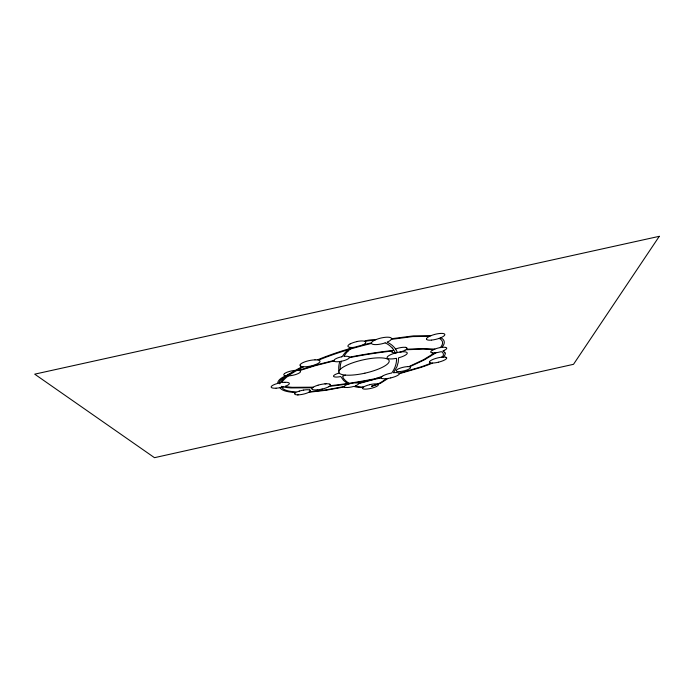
<?xml version="1.0" encoding="UTF-8"?>
<svg xmlns="http://www.w3.org/2000/svg" width="694" height="694" viewBox="0 0 694 694"><rect width="100%" height="100%" fill="white"/><g stroke="black" fill="none" stroke-linecap="round" stroke-linejoin="round"><path stroke-width="1.04" d="M339.687 362.138L339.895 361.513A7.946 2.16 -12.6 0 0 349.273 357.852A8.024 2.177 -12.6 0 0 344.502 356.343L343.912 356.404A114.267 30.215 -14.4 0 1 347.885 351.19M279.682 383.834C284.254 375.22 294.117 371.221 302.194 366.64M282.172 382.168L281.955 382.559A9.317 2.403 -11.5 0 1 283.534 382.385L284.852 382.299M347.928 351.19L350.184 349.099M406.528 349.212L423.167 348.553L434.878 349.117M441.653 357.193C445.192 355.796 442.824 350.418 440.274 351.858A8.259 2.125 -14.1 0 1 432.31 352.873M348.041 349.741L346.367 351.346A117.034 30.952 -14.4 0 0 342.255 356.655L341.5 356.803M386.341 378.646L385.023 379.687A51.061 12.648 -12.5 0 1 382.559 381.388L381.075 382.273A24.351 5.934 -12.8 0 1 377.449 384.094L372.93 385.673A9.369 2.256 -12.9 0 1 371.446 386.072M349.169 348.77L350.73 347.555M387.955 378.482L380.416 383.305L371.594 386.463M351.407 348.11L352.231 347.494A9.1 2.568 -12.9 0 0 353.567 347.408L354.044 347.356M434.618 352.916L423.453 359.752L408.809 366.649A7.296 1.804 -13.5 0 0 408.558 366.64L407.872 366.623M436.049 352.76L424.607 359.744L409.66 366.77M395.901 352.864L397.332 352.526A208.79 54.175 -10.2 0 0 394.062 347.191L392.899 346.037A117.945 31.421 -11.5 0 0 387.087 342.159L387.33 342.055A10.497 2.941 -13.3 0 0 389.872 337.405L389.664 337.362A10.237 2.863 -13.3 0 0 374.934 340.069L374.196 340.442A10.557 2.958 -13.3 0 0 371.68 342.42M405.01 350.236L404.602 350.444M328.305 386.94L327.967 387.113A9.577 2.386 -12.2 0 1 322.103 389.065M383.357 375.636L383.747 375.437A9.256 2.264 -13.2 0 1 388.987 373.606L389.811 373.407A9.421 2.299 -13.2 0 1 391.702 373.034A194.173 49.768 -10.4 0 0 394.999 367.057A260.111 66.555 -9.5 0 0 396.465 358.312L395.719 358.451A10.514 2.759 -13.4 0 1 394.296 358.685A10.375 2.724 -13.5 0 1 389.082 355.484A10.375 2.724 -13.5 0 1 405.643 351.945A10.375 2.724 -13.5 0 1 399.536 357.549L398.512 357.835L398.269 362.06L396.959 366.692L393.489 372.756L394.366 372.661A9.473 2.316 -13.2 0 1 396.387 372.583M444.498 350.253L444.741 350.132A8.085 2.073 -14.1 0 0 445.635 347.399M444.412 350.297L444.099 350.453A8.259 2.125 -14.1 0 1 442.833 350.999A37.424 9.456 -13.6 0 1 445.088 352.986M303.599 366.762L297.093 370.292A81.597 20.872 -12.8 0 0 281.911 382.203M362.858 344.935L363.387 344.666A9.352 2.637 -12.9 0 0 365.061 341.483M289.242 374.075C285.191 376.434 278.233 378.109 277.548 383.47M299.556 370.596L315.059 365.729L333.953 360.932M298.628 370.396L315.137 365.235L333.849 360.507M421.128 367.36L399.362 373.693M299.357 391.095L299.01 391.208A8.181 2.021 -11.9 0 0 297.448 391.789L295.913 391.945A49.274 12.674 -12.3 0 1 284.019 389.369A51.564 13.273 -12.4 0 1 281.764 387.321M381.891 376.556L378.221 377.709M377.293 377.996L376.374 378.273M375.445 378.56L374.517 378.837M317.991 385.213L317.531 385.352A9.638 2.394 -12.2 0 0 311.832 388.527A9.534 2.368 -12.2 0 0 312.378 389.447M339.245 373.051L338.585 373.233A7.374 1.891 -12.5 0 0 337.518 373.572L337.18 373.684A7.33 1.882 -12.5 0 0 333.649 376.495A7.33 1.882 -12.5 0 0 340.043 376.686M399.197 373.268L420.79 366.97A50.888 13.108 -13.5 0 0 430.861 363.205L431.347 362.988A8.848 2.195 -14 0 1 429.491 362.225M438.591 362.155L438.122 362.268A9.013 2.229 -14 0 1 432.596 363.031M369.737 384.658L370.232 384.545A8.12 1.935 -12.9 0 1 377.415 384.094M280.098 382.871L279.24 383.053A9.161 2.36 -11.5 0 0 271.293 386.515A9.161 2.36 -11.5 0 0 276.021 388.206M344.319 386.549L326.197 389.855L309.697 391.737M391.563 338.724L413.624 335.861L430.905 335.696M391.338 339.366L412.73 336.573L429.404 336.373M400.967 351.927L399.97 352.049A7.912 2.108 -13.5 0 0 405.817 349.767L423.123 349.108L433.559 349.663L432.9 349.984A8.076 2.073 -14.1 0 0 431.72 352.795L432.197 352.89M442.035 347.373L442.46 347.33A8.215 2.108 -14.1 0 1 445.444 347.364M439.866 333.476L439.554 333.51A9.421 2.55 -14.2 0 0 435.58 334.204A9.655 2.611 -14.2 0 0 434.461 334.499M439.961 333.467L440.334 333.441A9.213 2.49 -14.2 0 1 444.854 334.543A9.534 2.576 -14.2 0 1 431.599 340.086M324.974 383.86L325.989 383.791M308.899 392.24L325.85 390.297L344.398 386.905A7.495 1.83 -12.6 0 0 344.71 387.165M276.108 388.172L276.906 388.12A9.36 2.412 -11.5 0 0 283.404 386.896M313.133 387.183L292.226 387.321A54.384 14.331 -12.3 0 1 285.034 386.376A9.126 2.351 -11.5 0 0 284.982 382.273M312.395 387.781L290.907 387.92A52.77 13.88 -12.3 0 1 281.243 386.341M314.963 359.865L315.692 359.856A10.349 2.828 -12 0 1 316.828 359.9L317.132 359.926M298.177 394.86L297.596 394.869M372.912 340.424L374.213 340.433M363.448 387.052L362.615 387.044M375.723 339.713L374.144 339.704A14.236 3.982 -13 0 0 366.831 340.476A11.833 3.323 -13 0 0 364.923 340.936L364.15 341.136A9.109 2.576 -12.9 0 0 357.011 341.5M405.504 347.364L405.964 347.46M385.213 342.862L385.586 343.036A121.45 32.297 -11.5 0 1 391.216 347.017L392.379 348.162M348.987 383.288C346.54 381.7 342.385 378.395 342.697 376.061A7.244 1.856 -12.5 0 0 343.565 375.801L343.851 375.706A7.33 1.882 -12.5 0 0 345.421 375.098M347.373 383.522L343.556 380.399L340.763 376.547M381.344 378.109L381.362 378.126A9.482 2.316 -13.2 0 0 386.107 378.664A9.36 2.29 -13.2 0 0 390.705 377.918M279.309 383.001L279.274 382.55A28.549 7.443 -12 0 1 282.727 378.325L283.161 378.013A34.969 9.083 -12.1 0 1 286.492 376.07M446.728 358.121A8.701 2.151 -14 0 1 438.755 362.112M445.6 357.176A8.848 2.195 -14 0 1 446.65 357.896M445.652 357.245A9.013 2.229 -14 0 0 438.14 357.8A8.727 2.16 -14 0 0 429.439 362.233M433.663 349.576A8.259 2.125 -14.1 0 1 440.517 347.529M439.215 338.36A55.06 14.574 -13.3 0 1 440.3 347.625M309.628 389.985A7.998 1.978 -11.9 0 1 310.435 390.843M303.677 390.071A7.946 1.961 -11.9 0 1 309.654 389.985M294.733 393.654A8.111 2.004 -11.9 0 1 295.965 392.518A51.209 13.177 -12.3 0 1 282.258 389.768A53.473 13.767 -12.4 0 1 279.986 387.694M299.314 391.112A8.111 2.004 -11.9 0 1 303.66 390.089M288.34 375.888A8.77 2.342 -11.7 0 0 289.303 375.818A8.597 2.299 -11.7 0 0 296.407 374.3A8.432 2.256 -11.7 0 0 299.947 370.743A8.597 2.299 -11.7 0 0 297.249 370.292M300.936 366.285A10.184 2.785 -12 0 1 300.068 365.235M295.037 370.379A8.58 2.29 -11.7 0 0 287.672 372.001L287.082 372.227A8.415 2.247 -11.7 0 0 284.696 373.476M284.393 375.437A8.432 2.256 -11.7 0 1 284.349 373.754M285.624 375.792A8.545 2.29 -11.7 0 1 284.566 375.515M409.85 366.831A7.426 1.839 -13.5 0 1 406.918 369.98A7.426 1.839 -13.5 0 1 397.246 371.49A7.426 1.839 -13.5 0 1 399.293 368.479A7.46 1.848 -13.5 0 1 407.621 366.64M350.279 343.877A9.1 2.568 -12.9 0 1 357.02 341.604M352.24 347.486A9.308 2.629 -12.9 0 1 350.262 343.79M434.453 334.499A9.612 2.594 -14.2 0 0 427.331 337.683A9.386 2.533 -14.2 0 0 426.489 339.01M431.321 340.121A9.213 2.49 -14.2 0 1 426.515 339.175M385.092 342.897A10.202 2.854 -13.3 0 1 377.978 344.467L377.302 344.528A10.21 2.854 -13.3 0 1 373.719 344.484A10.271 2.88 -13.3 0 1 372.999 344.345L372.956 344.337A10.427 2.915 -13.3 0 1 371.524 343.435A105.757 26.658 -13.1 0 0 318.529 360.151A10.184 2.785 -12 0 1 318.598 363.109A10.184 2.785 -12 0 1 309.229 366.328L308.752 366.397A10.375 2.837 -12 0 1 301.413 366.475A10.219 2.793 -12 0 1 300.832 366.276M381.171 377.458A162.231 46.567 -13.4 0 1 330.101 385.708M329.867 384.224A9.534 2.368 -12.2 0 1 330.37 385.309M322.172 389.03A9.534 2.368 -12.2 0 1 317.314 389.82M318.182 385.135A9.534 2.368 -12.2 0 1 327.334 383.773A9.447 2.351 -12.2 0 1 329.806 384.19M317.045 389.863A9.456 2.351 -12.2 0 1 312.578 389.568M329.346 386.332A9.638 2.394 -12.2 0 1 328.6 386.784M381.206 377.918A163.411 46.871 -13.4 0 1 329.381 386.298M378.117 384.355A8.155 1.943 -12.9 0 1 372.01 388.128A8.155 1.943 -12.9 0 1 362.546 388.501A8.155 1.943 -12.9 0 1 369.746 384.684M294.681 393.724A7.964 1.969 -11.9 0 0 301.734 394.478L302.081 394.418A8.155 2.013 -11.9 0 0 309.906 391.572A8.068 1.995 -11.9 0 0 310.374 391.017M317.262 359.943A107.37 27.075 -13.1 0 1 371.481 342.819M300.025 364.862A10.219 2.793 -12 0 1 315.05 359.848M396.543 372.591A9.421 2.299 -13.2 0 1 397.341 375.601L396.491 376.009A9.256 2.264 -13.2 0 1 390.817 377.892M381.023 377.501A9.421 2.299 -13.2 0 1 383.218 375.688M365.053 341.431A11.477 3.218 -13 0 1 372.834 340.476M339.774 361.548A8.024 2.177 -12.6 0 1 333.831 360.967M334.074 360.065A7.946 2.16 -12.6 0 1 341.491 356.829M344.823 387.217A7.33 1.787 -12.6 0 0 353.827 386.385A50.176 12.379 -13.4 0 0 359.249 387.426M355.623 382.784A7.33 1.787 -12.6 0 1 356.456 382.784A7.452 1.813 -12.6 0 1 355.154 385.951A51.521 12.735 -13.4 0 0 359.388 386.818L360.576 386.931A26.424 6.446 -13.1 0 0 362.554 387.044M395.519 349.039A7.825 2.091 -13.5 0 1 404.142 347.278A7.825 2.091 -13.5 0 1 406.701 349.03M445.036 352.994A29.625 7.487 -13.7 0 1 443.18 357.072M344.259 386.315A7.452 1.813 -12.6 0 1 349.889 383.635M391.989 351.121A7.912 2.108 -13.5 0 1 393.541 349.95M395.216 352.778A7.816 2.082 -13.5 0 1 391.815 351.39M392.396 348.154A211.696 54.852 -10.1 0 1 395.302 353.029M432.614 363.031A52.25 13.455 -13.5 0 1 421.102 367.352M440.837 337.752A56.882 15.06 -13.3 0 1 441.852 347.399M349.368 357.644A136.145 32.271 -12.5 0 1 392.058 351.034M369.581 380.269A111.361 30.354 -12.6 0 1 358.538 383.235M349.386 357.202A138.123 32.731 -12.5 0 1 392.657 350.505M362.823 387.564A26.667 6.498 -13.1 0 1 359.319 387.399M373.598 379.488A114.553 31.273 -12.5 0 1 358.711 383.565M340.26 369.312A238.025 60.257 -16.1 0 1 341.379 361.262M338.984 371.151A249.658 63.05 -16.2 0 1 339.652 362.147M659.3 236.316L573.504 364.315L154.484 457.684L34.7 374.161L659.3 236.316M364.871 373.181A25.591 6.628 -12.9 0 0 376.478 369.807A26.077 6.758 -12.9 0 0 386.289 364.966A25.6 6.636 -12.9 0 0 386.011 358.52A26.06 6.749 -12.9 0 0 375.515 357.983A25.6 6.636 -12.9 0 0 363.162 359.856A25.6 6.636 -12.9 0 0 351.025 363.422A26.06 6.749 -12.9 0 0 341.231 368.453A25.6 6.636 -12.9 0 0 342.576 374.673A26.077 6.758 -12.9 0 0 353.064 375.012A25.591 6.628 -12.9 0 0 364.871 373.181"/></g></svg>
